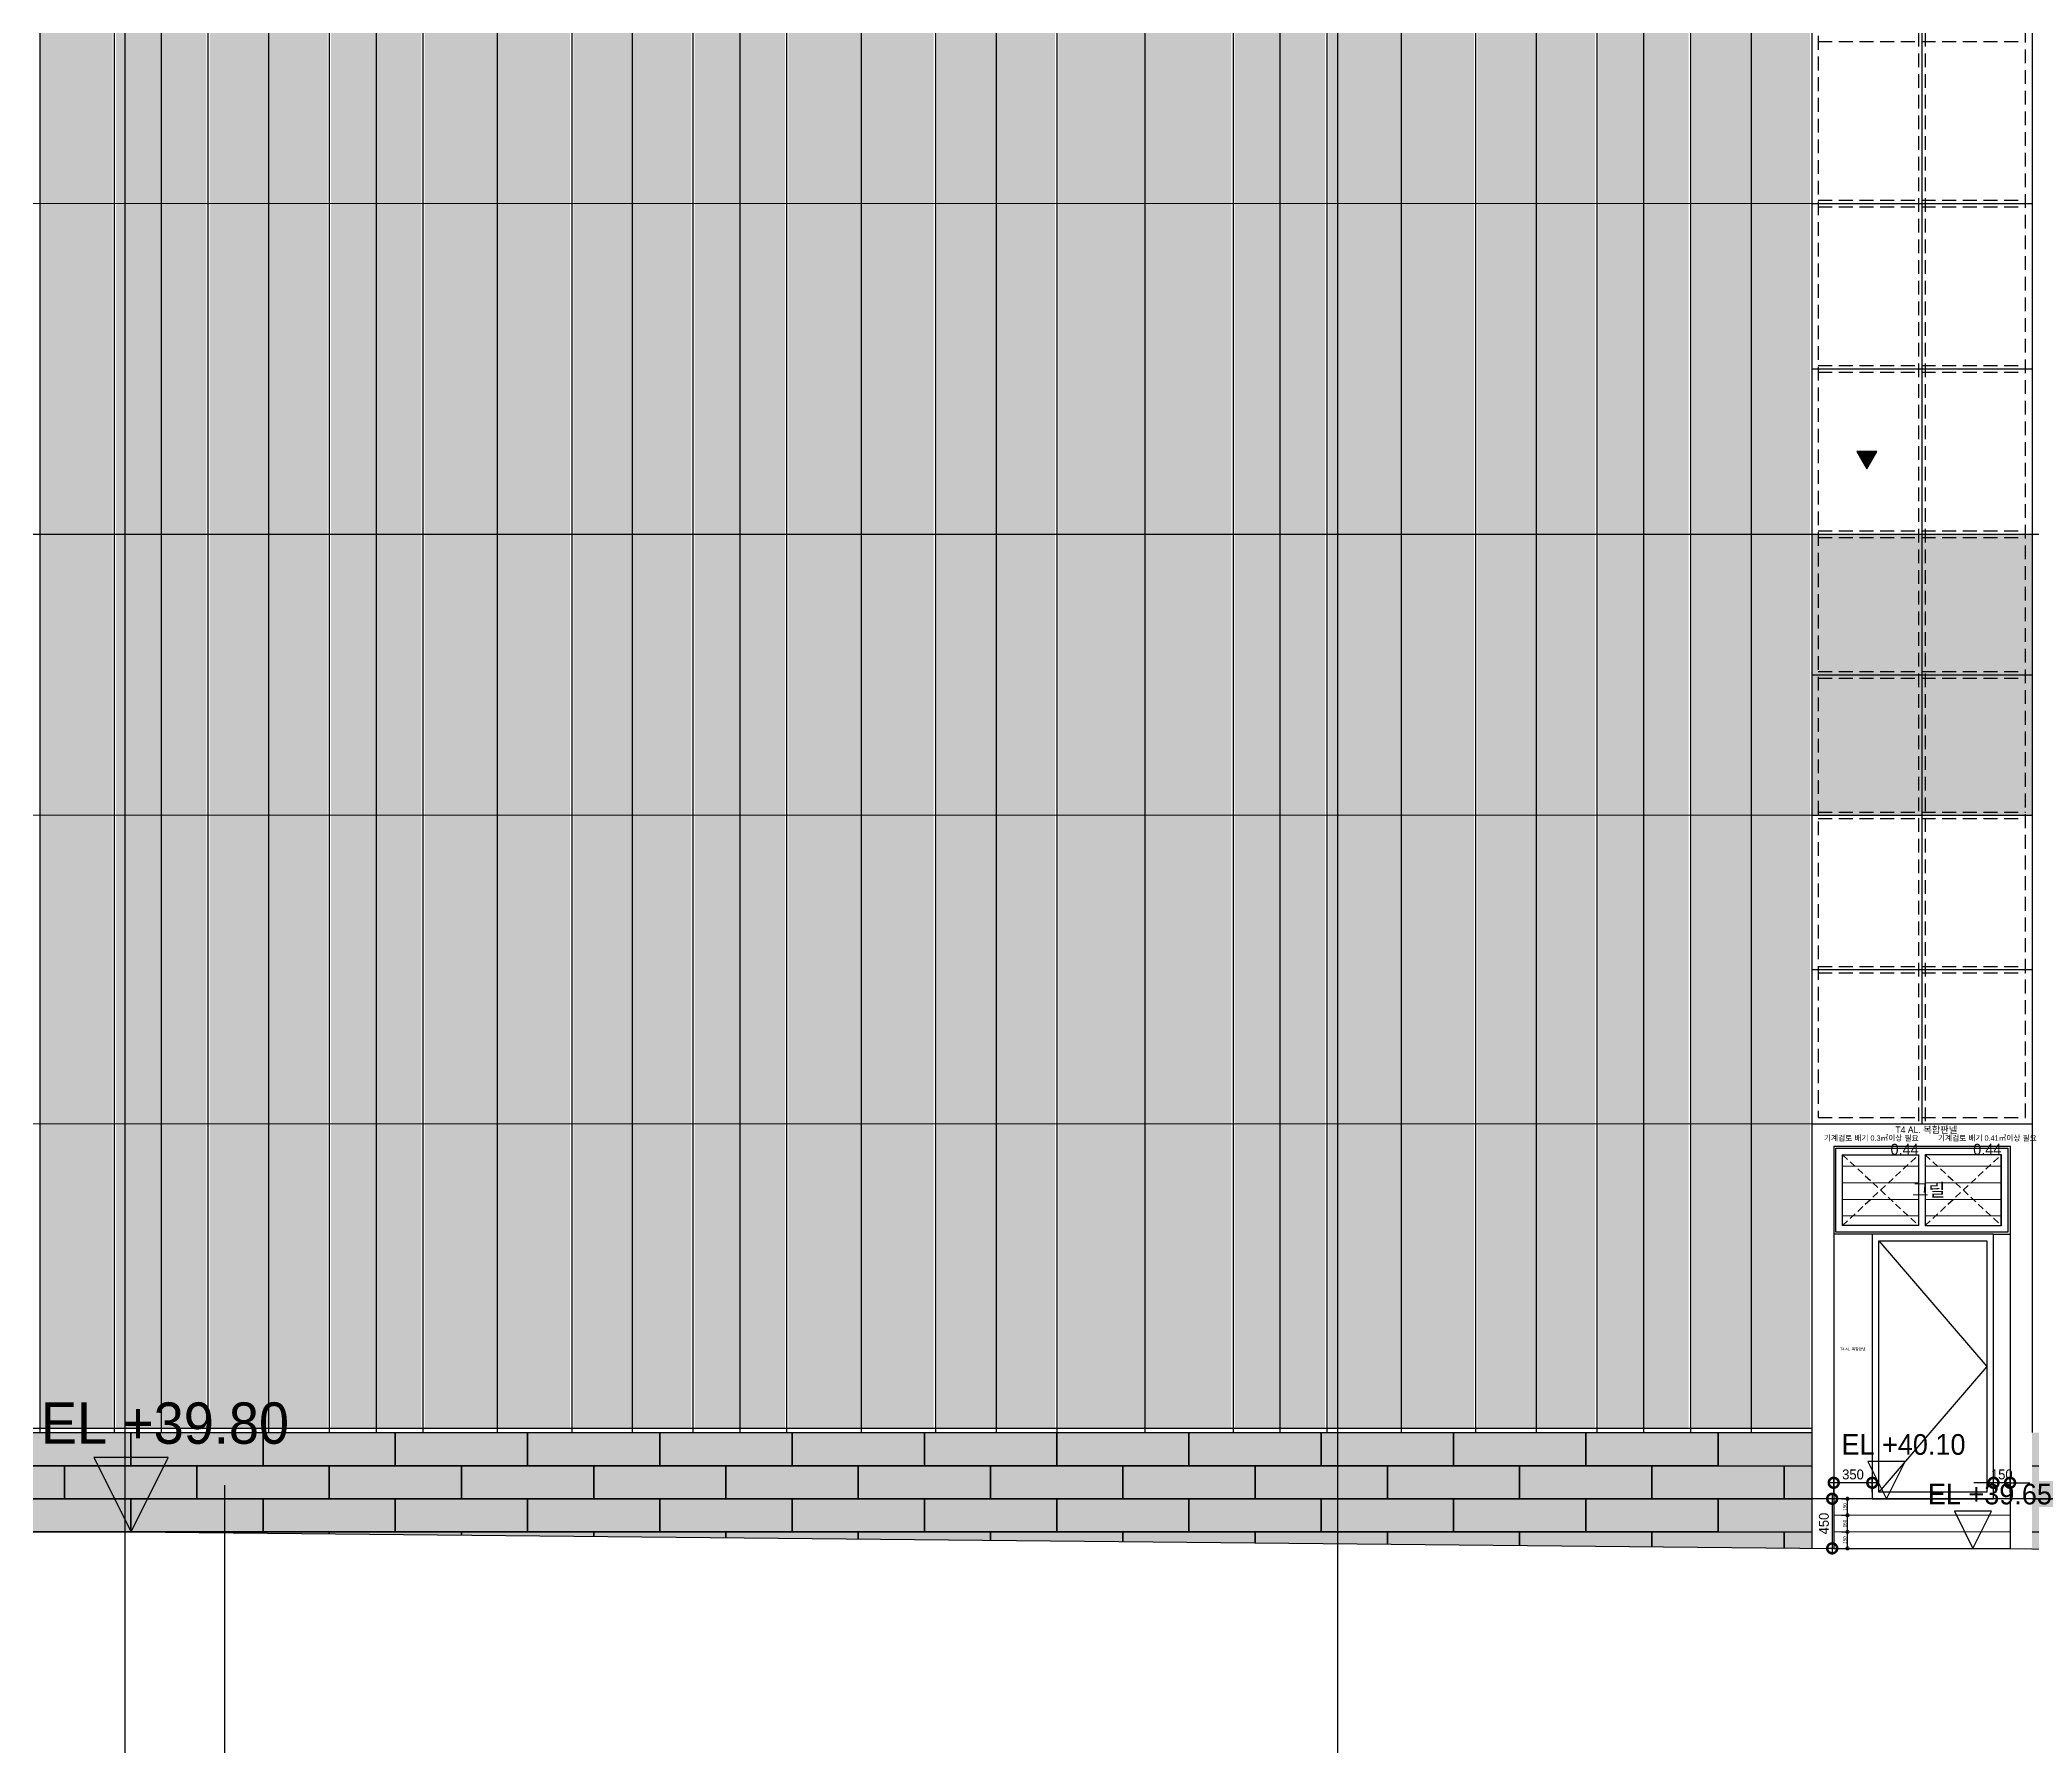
# Model space of a CAD drawing. Extents: x -430745 to 210250, y 0 to 148500.
# Drawn here: x 52820 to 70895, y 35485 to 50964 of the extents above; entities that cross this region are included whole.
import ezdxf
from ezdxf.enums import TextEntityAlignment as Align
from ezdxf.xclip import XClip

# ---------------------------------------------------------------- set-up
doc = ezdxf.new("R2010")
doc.units = 0
doc.header["$LTSCALE"] = 250
doc.header["$MEASUREMENT"] = 0
doc.header["$XCLIPFRAME"] = 2
for name, pattern in [('ACAD_ISO05W100', [33, 24, -3, 0, -3, 0, -3]), ('DASHED', [0.75, 0.5, -0.25]), ('HIDDEN', [0.375, 0.25, -0.125])]:
    doc.linetypes.add(name, pattern=pattern)
doc.layers.get('0').update_dxf_attribs({"linetype": 'CONTINUOUS'})
doc.layers.get('Defpoints').update_dxf_attribs({"linetype": 'CONTINUOUS'})
for name, color, linetype in [('# 레벨 계획', 193, 'CONTINUOUS'), ('A-CEN', 1, 'CONTINUOUS'), ('A-DIM', 7, 'CONTINUOUS'), ('A-DOOR', 4, 'CONTINUOUS'), ('A-ELE-253', 253, 'CONTINUOUS'), ('A-ELE-254', 254, 'CONTINUOUS'), ('A-ELE-7', 7, 'CONTINUOUS'), ('A-ELE-8', 8, 'CONTINUOUS'), ('A-ELE-8 해치', 8, 'CONTINUOUS'), ('A-ELE-8 해치(세로)', 8, 'CONTINUOUS'), ('A-HAT', 8, 'CONTINUOUS'), ('A-SITE', 2, 'ACAD_ISO05W100'), ('A-WIN', 4, 'CONTINUOUS'), ('A-WIN-CEN', 1, 'CONTINUOUS'), ('A-WIN-HID', 9, 'DASHED'), ('소방관진입창', 1, 'CONTINUOUS')]:
    doc.layers.add(name, color=color, linetype=linetype)
for name, color, linetype, plot in [('# 장비검토', 3, 'CONTINUOUS', False), ('NOPLOT', 193, 'CONTINUOUS', False), ('NOPLOT-TEXT', 41, 'CONTINUOUS', False)]:
    doc.layers.add(name, color=color, linetype=linetype, plot=plot)
doc.layers.add('A-ELE-9', color=9, linetype='CONTINUOUS', lineweight=5)
doc.styles.add('Gdim', font='')
doc.styles.add('Gtx', font='')
doc.styles.get('Gdim').set_extended_font_data('Dotum')
doc.styles.get('Gtx').set_extended_font_data('Dotum')
doc.dimstyles.new('Gdim100', dxfattribs={"dimscale": 100, "dimtxt": 3, "dimasz": 6, "dimexe": 1.5, "dimexo": 2, "dimgap": 1, "dimtad": 1, "dimdec": 0, "dimzin": 0, "dimdsep": 46, "dimtxsty": 'Gdim', "dimblk": 'DOTSMALL', "dimcen": 1.5, "dimdle": 1.5, "dimclrd": 1, "dimclre": 1, "dimclrt": 256, "dimazin": 0, "dimtfac": 1, "dimtdec": 0, "dimtix": 1, "dimtmove": 2, "dimatfit": 3, "dimldrblk": 'DOTSMALL', "dimfxl": 1.5, "dimtolj": 1, "dimtzin": 0, "dimlwd": -1, "dimlwe": -1, "dimarcsym": 0})
doc.dimstyles.new('Gdim30', dxfattribs={"dimscale": 30, "dimtxt": 3, "dimasz": 6, "dimexe": 1.5, "dimexo": 2, "dimgap": 1, "dimtad": 1, "dimdec": 0, "dimzin": 0, "dimdsep": 46, "dimlunit": 6, "dimtxsty": 'Gdim', "dimblk": 'DOTSMALL', "dimcen": 1.5, "dimdle": 1.5, "dimclrd": 1, "dimclre": 1, "dimclrt": 256, "dimazin": 0, "dimtfac": 1, "dimtdec": 0, "dimtix": 1, "dimtmove": 2, "dimatfit": 3, "dimldrblk": 'DOTSMALL', "dimfxl": 1.5, "dimtolj": 1, "dimtzin": 0, "dimlwd": -1, "dimlwe": -1, "dimarcsym": 1})

# ---------------------------------------------------------------- blocks, each defined once
blk = doc.blocks.new('A-CEN-WEST2')
at = {"layer": 'A-CEN'}
for p, q in [((14269610.5, -438071.4), (14269610.5, -330738.1)), ((14280610.5, -438071.4), (14280610.5, -330738.1)), ((14240098.5, -412175.9, 0), (14302610.5, -412175.9, 0)), ((14386647.6, -420925.9, 0), (14240098.5, -420925.9, 0))]:
    blk.add_line(p, q, dxfattribs=at)
blk = doc.blocks.new('Fire Fighter')
h = blk.add_hatch(color=252)
h.dxf.hatch_style = 1
h.paths.add_polyline_path([(80665, 89153), (80485, 89153), (80575, 88997)])
at = {"color": 1}
blk.add_lwpolyline([(80485, 89153), (80575, 88997), (80665, 89153)], close=True, dxfattribs=at)
blk = doc.blocks.new('A$C85ff9225')
at = {"layer": '소방관진입창'}
blk.add_blockref('Fire Fighter', (-80575, -88997), dxfattribs=at)
blk = doc.blocks.new('A$C4f5f1e8d')
at = {"layer": '# 레벨 계획', "elevation": 0}
for points in [[(13406, 1000), (13744, 1675), (13069, 1675), (13406, 1000)], [(29332, 1300), (29501, 1638), (29163, 1638), (29332, 1300)], [(30117, 850), (30286, 1187), (29948, 1187), (30117, 850)]]:
    blk.add_lwpolyline(points, dxfattribs=at)
at = {"layer": '# 레벨 계획', "style": 'Gtx'}
for s, height, p in [('EL +39.80', 375, (12589, 1799)), ('EL +40.10', 187.5, (28924, 1699)), ('EL +39.65', 187.5, (29708, 1249))]:
    blk.add_text(s, height=height, rotation=360, dxfattribs=at).set_placement(p)
blk = doc.blocks.new('_DotSmall')
at = {"color": 0, "linetype": 'ByBlock', "const_width": 0.5}
blk.add_lwpolyline([(-0.0625, 0, 1), (0.0625, 0, 1)], format="xyb", close=True, dxfattribs=at)
blk = doc.blocks.new('*D39')
at = {"layer": 'Defpoints', "color": 0, "transparency": 16777216}
for p in [(69145, 37729), (69081, 37279), (69145, 37279)]:
    blk.add_point(p, dxfattribs=at)
at = {"layer": 'NOPLOT', "color": 1, "transparency": 16777216}
for p, q in [((69085, 37729), (69036, 37729)), ((69081, 37774), (69081, 37234)), ((69085, 37279), (69036, 37279))]:
    blk.add_line(p, q, dxfattribs=at)
at = {"layer": 'NOPLOT', "color": 1, "transparency": 16777216, "xscale": 180, "yscale": 180, "zscale": 180}
for p, rotation in [((69081, 37729), 90), ((69081, 37279), 270)]:
    blk.add_blockref('_DotSmall', p, dxfattribs=dict(at, rotation=rotation))
at = {"layer": 'NOPLOT', "transparency": 16777216, "insert": (69006, 37504), "char_height": 90, "attachment_point": 5, "rotation": 90, "style": 'Gdim'}
blk.add_mtext('\\A1;450', dxfattribs=at)
blk = doc.blocks.new('*D38')
at = {"layer": 'Defpoints', "color": 0, "transparency": 16777216}
for p in [(69145, 37729), (69220, 37729), (69145, 37579)]:
    blk.add_point(p, dxfattribs=at)
at = {"layer": 'NOPLOT', "color": 1, "transparency": 16777216}
for p, q in [((69165, 37729), (69235, 37729)), ((69220, 37564), (69220, 37744)), ((69165, 37579), (69235, 37579))]:
    blk.add_line(p, q, dxfattribs=at)
at = {"layer": 'NOPLOT', "color": 1, "transparency": 16777216, "xscale": 60, "yscale": 60, "zscale": 60}
for p, rotation in [((69220, 37729), 90), ((69220, 37579), 270)]:
    blk.add_blockref('_DotSmall', p, dxfattribs=dict(at, rotation=rotation))
at = {"layer": 'NOPLOT', "transparency": 16777216, "insert": (69195, 37654), "char_height": 30, "attachment_point": 5, "rotation": 90, "style": 'Gdim'}
blk.add_mtext('\\A1;150', dxfattribs=at)
blk = doc.blocks.new('*D40')
at = {"layer": 'Defpoints', "color": 0, "transparency": 16777216}
for p in [(69145, 37579), (69145, 37429), (69220, 37579)]:
    blk.add_point(p, dxfattribs=at)
at = {"layer": 'NOPLOT', "color": 1, "transparency": 16777216}
for p, q in [((69165, 37579), (69235, 37579)), ((69165, 37429), (69235, 37429)), ((69220, 37414), (69220, 37594))]:
    blk.add_line(p, q, dxfattribs=at)
at = {"layer": 'NOPLOT', "color": 1, "transparency": 16777216, "xscale": 60, "yscale": 60, "zscale": 60}
for p, rotation in [((69220, 37579), 90), ((69220, 37429), 270)]:
    blk.add_blockref('_DotSmall', p, dxfattribs=dict(at, rotation=rotation))
at = {"layer": 'NOPLOT', "transparency": 16777216, "insert": (69195, 37504), "char_height": 30, "attachment_point": 5, "rotation": 90, "style": 'Gdim'}
blk.add_mtext('\\A1;150', dxfattribs=at)
blk = doc.blocks.new('*D41')
at = {"layer": 'Defpoints', "color": 0, "transparency": 16777216}
for p in [(69145, 37429), (69220, 37429), (69145, 37279)]:
    blk.add_point(p, dxfattribs=at)
at = {"layer": 'NOPLOT', "color": 1, "transparency": 16777216}
for p, q in [((69165, 37429), (69235, 37429)), ((69220, 37264), (69220, 37444)), ((69165, 37279), (69235, 37279))]:
    blk.add_line(p, q, dxfattribs=at)
at = {"layer": 'NOPLOT', "color": 1, "transparency": 16777216, "xscale": 60, "yscale": 60, "zscale": 60}
for p, rotation in [((69220, 37429), 90), ((69220, 37279), 270)]:
    blk.add_blockref('_DotSmall', p, dxfattribs=dict(at, rotation=rotation))
at = {"layer": 'NOPLOT', "transparency": 16777216, "insert": (69195, 37354), "char_height": 30, "attachment_point": 5, "rotation": 90, "style": 'Gdim'}
blk.add_mtext('\\A1;150', dxfattribs=at)
blk = doc.blocks.new('*D44')
at = {"layer": 'Defpoints', "color": 0, "transparency": 16777216}
for p in [(69095, 37874, 0), (69095, 37729, 0), (69445, 37729)]:
    blk.add_point(p, dxfattribs=at)
at = {"layer": 'NOPLOT', "color": 1, "transparency": 16777216}
for p, q in [((69490, 37874, 0), (69050, 37874, 0)), ((69095, 37789, 0), (69095, 37919, 0)), ((69445, 37789, 0), (69445, 37919, 0))]:
    blk.add_line(p, q, dxfattribs=at)
at = {"layer": 'NOPLOT', "color": 1, "transparency": 16777216, "xscale": 180, "yscale": 180, "zscale": 180, "rotation": 180}
blk.add_blockref('_DotSmall', (69095, 37874, 0), dxfattribs=at)
at = {"layer": 'NOPLOT', "color": 1, "transparency": 16777216, "xscale": 180, "yscale": 180, "zscale": 180}
blk.add_blockref('_DotSmall', (69445, 37874, 0), dxfattribs=at)
at = {"layer": 'NOPLOT', "transparency": 16777216, "insert": (69270, 37949, 0), "char_height": 90, "attachment_point": 5, "style": 'Gdim'}
blk.add_mtext('\\A1;350', dxfattribs=at)
blk = doc.blocks.new('*D43')
at = {"layer": 'Defpoints', "color": 0, "transparency": 16777216}
for p in [(70545, 37874, 0), (70545, 37729), (70695, 37729)]:
    blk.add_point(p, dxfattribs=at)
at = {"layer": 'NOPLOT', "color": 1, "transparency": 16777216}
for p, q in [((70545, 37874, 0), (70365, 37874, 0)), ((70545, 37789, 0), (70545, 37919, 0)), ((70695, 37874, 0), (70545, 37874, 0)), ((70695, 37789, 0), (70695, 37919, 0)), ((70695, 37874, 0), (70875, 37874, 0))]:
    blk.add_line(p, q, dxfattribs=at)
at = {"layer": 'NOPLOT', "color": 1, "transparency": 16777216, "xscale": 180, "yscale": 180, "zscale": 180}
blk.add_blockref('_DotSmall', (70545, 37874, 0), dxfattribs=at)
at = {"layer": 'NOPLOT', "color": 1, "transparency": 16777216, "xscale": 180, "yscale": 180, "zscale": 180, "rotation": 180}
blk.add_blockref('_DotSmall', (70695, 37874, 0), dxfattribs=at)
at = {"layer": 'NOPLOT', "transparency": 16777216, "insert": (70620, 37949, 0), "char_height": 90, "attachment_point": 5, "style": 'Gdim'}
blk.add_mtext('\\A1;150', dxfattribs=at)
blk = doc.blocks.new('A$C19a08a30')
at = {"layer": 'A-HAT'}
h = blk.add_hatch(color=256, dxfattribs=at)
h.dxf.hatch_style = 1
h.set_gradient(color1=(214, 214, 214), color2=(214, 214, 214), rotation=180, tint=1)
h.paths.add_polyline_path([(9575, 40), (10235, 40), (10235, 46450), (9575, 46450)])
h = blk.add_hatch(color=256, dxfattribs=at)
h.dxf.hatch_style = 1
h.set_gradient(color1=(173, 173, 173), color2=(173, 173, 173), tint=1)
h.paths.add_polyline_path([(10265, 40), (10675, 40), (10675, 46450), (10265, 46450)])
h = blk.add_hatch(color=256, dxfattribs=at)
h.dxf.hatch_style = 1
h.set_gradient(color1=(214, 214, 214), color2=(214, 214, 214), rotation=180, tint=1)
h.paths.add_polyline_path([(10675, 40), (11085, 40), (11085, 46450), (10675, 46450)])
h = blk.add_hatch(color=256, dxfattribs=at)
h.dxf.hatch_style = 1
h.set_gradient(color1=(173, 173, 173), color2=(173, 173, 173), tint=1)
h.paths.add_polyline_path([(11115, 40), (11650, 40), (11650, 46450), (11115, 46450)])
h = blk.add_hatch(color=256, dxfattribs=at)
h.dxf.hatch_style = 1
h.set_gradient(color1=(214, 214, 214), color2=(214, 214, 214), rotation=180, tint=1)
h.paths.add_polyline_path([(11650, 40), (12185, 40), (12185, 46450), (11650, 46450)])
h = blk.add_hatch(color=256, dxfattribs=at)
h.dxf.hatch_style = 1
h.set_gradient(color1=(173, 173, 173), color2=(173, 173, 173), tint=1)
h.paths.add_polyline_path([(12215, 40), (12625, 40), (12625, 46450), (12215, 46450)])
h = blk.add_hatch(color=256, dxfattribs=at)
h.dxf.hatch_style = 1
h.set_gradient(color1=(214, 214, 214), color2=(214, 214, 214), rotation=180, tint=1)
h.paths.add_polyline_path([(12625, 40), (13035, 40), (13035, 46450), (12625, 46450)])
h = blk.add_hatch(color=256, dxfattribs=at)
h.dxf.hatch_style = 1
h.set_gradient(color1=(173, 173, 173), color2=(173, 173, 173), tint=1)
h.paths.add_polyline_path([(13065, 40), (13725, 40), (13725, 46450), (13065, 46450)])
h = blk.add_hatch(color=256, dxfattribs=at)
h.dxf.hatch_style = 1
h.set_gradient(color1=(214, 214, 214), color2=(214, 214, 214), rotation=180, tint=1)
h.paths.add_polyline_path([(13725, 40), (14385, 40), (14385, 46450), (13725, 46450)])
h = blk.add_hatch(color=256, dxfattribs=at)
h.dxf.hatch_style = 1
h.set_gradient(color1=(173, 173, 173), color2=(173, 173, 173), tint=1)
h.paths.add_polyline_path([(14415, 40), (14950, 40), (14950, 46450), (14415, 46450)])
h = blk.add_hatch(color=256, dxfattribs=at)
h.dxf.hatch_style = 1
h.set_gradient(color1=(214, 214, 214), color2=(214, 214, 214), rotation=180, tint=1)
h.paths.add_polyline_path([(14950, 40), (15485, 40), (15485, 46450), (14950, 46450)])
h = blk.add_hatch(color=256, dxfattribs=at)
h.dxf.hatch_style = 1
h.set_gradient(color1=(173, 173, 173), color2=(173, 173, 173), tint=1)
h.paths.add_polyline_path([(15515, 40), (15925, 40), (15925, 46450), (15515, 46450)])
h = blk.add_hatch(color=256, dxfattribs=at)
h.dxf.hatch_style = 1
h.set_gradient(color1=(214, 214, 214), color2=(214, 214, 214), rotation=180, tint=1)
h.paths.add_polyline_path([(15925, 40), (16335, 40), (16335, 46450), (15925, 46450)])
h = blk.add_hatch(color=256, dxfattribs=at)
h.dxf.hatch_style = 1
h.set_gradient(color1=(173, 173, 173), color2=(173, 173, 173), tint=1)
h.paths.add_polyline_path([(16365, 40), (17025, 40), (17025, 46450), (16365, 46450)])
h = blk.add_hatch(color=256, dxfattribs=at)
h.dxf.hatch_style = 1
h.set_gradient(color1=(214, 214, 214), color2=(214, 214, 214), rotation=180, tint=1)
h.paths.add_polyline_path([(17025, 40), (17685, 40), (17685, 46450), (17025, 46450)])
h = blk.add_hatch(color=256, dxfattribs=at)
h.dxf.hatch_style = 1
h.set_gradient(color1=(173, 173, 173), color2=(173, 173, 173), tint=1)
h.paths.add_polyline_path([(17715, 40), (18250, 40), (18250, 46450), (17715, 46450)])
h = blk.add_hatch(color=256, dxfattribs=at)
h.dxf.hatch_style = 1
h.set_gradient(color1=(214, 214, 214), color2=(214, 214, 214), rotation=180, tint=1)
h.paths.add_polyline_path([(18250, 40), (18785, 40), (18785, 46450), (18250, 46450)])
h = blk.add_hatch(color=256, dxfattribs=at)
h.dxf.hatch_style = 1
h.set_gradient(color1=(173, 173, 173), color2=(173, 173, 173), tint=1)
h.paths.add_polyline_path([(18815, 40), (19600, 40), (19600, 46450), (18815, 46450)])
h = blk.add_hatch(color=256, dxfattribs=at)
h.dxf.hatch_style = 1
h.set_gradient(color1=(214, 214, 214), color2=(214, 214, 214), rotation=180, tint=1)
h.paths.add_polyline_path([(19600, 40), (20385, 40), (20385, 46450), (19600, 46450)])
h = blk.add_hatch(color=256, dxfattribs=at)
h.dxf.hatch_style = 1
h.set_gradient(color1=(173, 173, 173), color2=(173, 173, 173), tint=1)
h.paths.add_polyline_path([(20415, 40), (20825, 40), (20825, 46450), (20415, 46450)])
h = blk.add_hatch(color=256, dxfattribs=at)
h.dxf.hatch_style = 1
h.set_gradient(color1=(214, 214, 214), color2=(214, 214, 214), rotation=180, tint=1)
h.paths.add_polyline_path([(20825, 40), (21235, 40), (21235, 46450), (20825, 46450)])
h = blk.add_hatch(color=256, dxfattribs=at)
h.dxf.hatch_style = 1
h.set_gradient(color1=(173, 173, 173), color2=(173, 173, 173), tint=1)
h.paths.add_polyline_path([(21265, 40), (21925, 40), (21925, 46450), (21265, 46450)])
h = blk.add_hatch(color=256, dxfattribs=at)
h.dxf.hatch_style = 1
h.set_gradient(color1=(214, 214, 214), color2=(214, 214, 214), rotation=180, tint=1)
h.paths.add_polyline_path([(21925, 40), (22585, 40), (22585, 46450), (21925, 46450)])
h = blk.add_hatch(color=256, dxfattribs=at)
h.dxf.hatch_style = 1
h.set_gradient(color1=(173, 173, 173), color2=(173, 173, 173), tint=1)
h.paths.add_polyline_path([(22615, 40), (23150, 40), (23150, 46450), (22615, 46450)])
h = blk.add_hatch(color=256, dxfattribs=at)
h.dxf.hatch_style = 1
h.set_gradient(color1=(214, 214, 214), color2=(214, 214, 214), rotation=180, tint=1)
h.paths.add_polyline_path([(23150, 40), (23685, 40), (23685, 46450), (23150, 46450)])
h = blk.add_hatch(color=256, dxfattribs=at)
h.dxf.hatch_style = 1
h.set_gradient(color1=(173, 173, 173), color2=(173, 173, 173), tint=1)
h.paths.add_polyline_path([(23715, 40), (24125, 40), (24125, 46450), (23715, 46450)])
h = blk.add_hatch(color=256, dxfattribs=at)
h.dxf.hatch_style = 1
h.set_gradient(color1=(214, 214, 214), color2=(214, 214, 214), rotation=180, tint=1)
h.paths.add_polyline_path([(24125, 40), (24535, 40), (24535, 46450), (24125, 46450)])
h = blk.add_hatch(color=256, dxfattribs=at)
h.dxf.hatch_style = 1
h.set_gradient(color1=(173, 173, 173), color2=(173, 173, 173), tint=1)
h.paths.add_polyline_path([(24565, 40), (25100, 40), (25100, 46450), (24565, 46450)])
h = blk.add_hatch(color=256, dxfattribs=at)
h.dxf.hatch_style = 1
h.set_gradient(color1=(214, 214, 214), color2=(214, 214, 214), rotation=180, tint=1)
h.paths.add_polyline_path([(25100, 40), (25635, 40), (25635, 46450), (25100, 46450)])
at = {"layer": 'A-ELE-7'}
for p, q in [((9575, 46550), (9575, 0)), ((10675, 46550), (10675, 0)), ((11650, 46550), (11650, 0)), ((12625, 46550), (12625, 0)), ((13725, 46550), (13725, 0)), ((14950, 46550), (14950, 0)), ((15925, 46550), (15925, 0)), ((17025, 46550), (17025, 0)), ((18250, 46550), (18250, 0)), ((19600, 46550), (19600, 0)), ((20825, 46550), (20825, 0)), ((21925, 46550), (21925, 0)), ((23150, 46550), (23150, 0)), ((24125, 46550), (24125, 0)), ((25100, 46550), (25100, 0))]:
    blk.add_line(p, q, dxfattribs=at)
at = {"layer": 'A-ELE-8'}
for p, q in [((10250, 46550), (10250, 0)), ((11100, 46550), (11100, 0)), ((12200, 46550), (12200, 0)), ((13050, 46550), (13050, 0)), ((14400, 46550), (14400, 0)), ((15500, 46550), (15500, 0)), ((16350, 46550), (16350, 0)), ((17700, 46550), (17700, 0)), ((18800, 46550), (18800, 0)), ((20400, 46550), (20400, 0)), ((21250, 46550), (21250, 0)), ((22600, 46550), (22600, 0)), ((23700, 46550), (23700, 0)), ((24550, 46550), (24550, 0)), ((25650, 46550), (25650, 0)), ((27650, 46550), (27650, 0))]:
    blk.add_line(p, q, dxfattribs=at)
blk = doc.blocks.new('*D202')
at = {"layer": 'Defpoints', "color": 0, "transparency": 16777216}
for p in [(0, 300), (93, 300), (0, 0)]:
    blk.add_point(p, dxfattribs=at)
at = {"layer": 'NOPLOT', "color": 1, "transparency": 16777216}
for p, q in [((20, 300), (108, 300)), ((93, -15), (93, 315)), ((20, 0), (108, 0))]:
    blk.add_line(p, q, dxfattribs=at)
at = {"layer": 'NOPLOT', "color": 1, "transparency": 16777216, "xscale": 60, "yscale": 60, "zscale": 60}
for p, rotation in [((93, 300), 90), ((93, 0), 270)]:
    blk.add_blockref('_DotSmall', p, dxfattribs=dict(at, rotation=rotation))
at = {"layer": 'NOPLOT', "transparency": 16777216, "insert": (68, 150), "char_height": 30, "attachment_point": 5, "rotation": 90, "style": 'Gdim'}
blk.add_mtext('\\A1;300', dxfattribs=at)
blk = doc.blocks.new('*D204')
at = {"layer": 'Defpoints', "color": 0, "transparency": 16777216}
for p in [(0, 300), (93, 300), (0, 0)]:
    blk.add_point(p, dxfattribs=at)
at = {"layer": 'NOPLOT', "color": 1, "transparency": 16777216}
for p, q in [((20, 300), (108, 300)), ((93, -15), (93, 315)), ((20, 0), (108, 0))]:
    blk.add_line(p, q, dxfattribs=at)
at = {"layer": 'NOPLOT', "color": 1, "transparency": 16777216, "xscale": 60, "yscale": 60, "zscale": 60}
for p, rotation in [((93, 300), 90), ((93, 0), 270)]:
    blk.add_blockref('_DotSmall', p, dxfattribs=dict(at, rotation=rotation))
at = {"layer": 'NOPLOT', "transparency": 16777216, "insert": (68, 150), "char_height": 30, "attachment_point": 5, "rotation": 90, "style": 'Gdim'}
blk.add_mtext('\\A1;300', dxfattribs=at)
blk = doc.blocks.new('*D206')
at = {"layer": 'Defpoints', "color": 0, "transparency": 16777216}
for p in [(0, 300), (93, 300), (0, 0)]:
    blk.add_point(p, dxfattribs=at)
at = {"layer": 'NOPLOT', "color": 1, "transparency": 16777216}
for p, q in [((20, 300), (108, 300)), ((93, -15), (93, 315)), ((20, 0), (108, 0))]:
    blk.add_line(p, q, dxfattribs=at)
at = {"layer": 'NOPLOT', "color": 1, "transparency": 16777216, "xscale": 60, "yscale": 60, "zscale": 60}
for p, rotation in [((93, 300), 90), ((93, 0), 270)]:
    blk.add_blockref('_DotSmall', p, dxfattribs=dict(at, rotation=rotation))
at = {"layer": 'NOPLOT', "transparency": 16777216, "insert": (68, 150), "char_height": 30, "attachment_point": 5, "rotation": 90, "style": 'Gdim'}
blk.add_mtext('\\A1;300', dxfattribs=at)
blk = doc.blocks.new('*U201')
for p, q in [((0, 0), (0, 300)), ((1200, 0), (1200, 300)), ((2400, 0), (2400, 300)), ((3600, 0), (3600, 300)), ((4800, 0), (4800, 300)), ((6000, 0), (6000, 300)), ((7200, 0), (7200, 300)), ((8400, 0), (8400, 300)), ((9600, 0), (9600, 300)), ((10800, 0), (10800, 300)), ((12000, 0), (12000, 300)), ((13200, 0), (13200, 300)), ((14400, 0), (14400, 300)), ((15600, 0), (15600, 300)), ((16800, 0), (16800, 300)), ((18000, 0), (18000, 300)), ((19200, 0), (19200, 300)), ((20400, 0), (20400, 300)), ((21600, 0), (21600, 300)), ((22800, 0), (22800, 300)), ((24000, 0), (24000, 300))]:
    blk.add_line(p, q)
at = {"layer": 'NOPLOT'}
for points in [[(0, 300), (1200, 300), (1200, 0), (0, 0)], [(1200, 300), (2400, 300), (2400, 0), (1200, 0)], [(2400, 300), (3600, 300), (3600, 0), (2400, 0)], [(3600, 300), (4800, 300), (4800, 0), (3600, 0)], [(4800, 300), (6000, 300), (6000, 0), (4800, 0)], [(6000, 300), (7200, 300), (7200, 0), (6000, 0)], [(7200, 300), (8400, 300), (8400, 0), (7200, 0)], [(8400, 300), (9600, 300), (9600, 0), (8400, 0)], [(9600, 300), (10800, 300), (10800, 0), (9600, 0)], [(10800, 300), (12000, 300), (12000, 0), (10800, 0)], [(12000, 300), (13200, 300), (13200, 0), (12000, 0)], [(13200, 300), (14400, 300), (14400, 0), (13200, 0)], [(14400, 300), (15600, 300), (15600, 0), (14400, 0)], [(15600, 300), (16800, 300), (16800, 0), (15600, 0)], [(16800, 300), (18000, 300), (18000, 0), (16800, 0)], [(18000, 300), (19200, 300), (19200, 0), (18000, 0)], [(19200, 300), (20400, 300), (20400, 0), (19200, 0)], [(20400, 300), (21600, 300), (21600, 0), (20400, 0)], [(21600, 300), (22800, 300), (22800, 0), (21600, 0)], [(22800, 300), (24000, 300), (24000, 0), (22800, 0)]]:
    blk.add_lwpolyline(points, close=True, dxfattribs=at)
dim = blk.add_linear_dim(base=(93.4, 300), p1=(0, 0), p2=(0, 300), angle=90, dimstyle='Gdim100', override={"dimscale": 10, "dimarcsym": 1}, dxfattribs=at)
dim.commit()
dim.dimension.update_dxf_attribs({"geometry": '*D202', "text_midpoint": (68.4, 150)})
blk = doc.blocks.new('*U203')
for p, q in [((0, 0), (0, 300)), ((1200, 0), (1200, 300)), ((2400, 0), (2400, 300)), ((3600, 0), (3600, 300)), ((4800, 0), (4800, 300)), ((6000, 0), (6000, 300)), ((7200, 0), (7200, 300)), ((8400, 0), (8400, 300)), ((9600, 0), (9600, 300)), ((10800, 0), (10800, 300)), ((12000, 0), (12000, 300)), ((13200, 0), (13200, 300)), ((14400, 0), (14400, 300)), ((15600, 0), (15600, 300)), ((16800, 0), (16800, 300)), ((18000, 0), (18000, 300)), ((19200, 0), (19200, 300)), ((20400, 0), (20400, 300)), ((21600, 0), (21600, 300)), ((22800, 0), (22800, 300)), ((24000, 0), (24000, 300)), ((25200, 0), (25200, 300))]:
    blk.add_line(p, q)
at = {"layer": 'NOPLOT'}
for points in [[(0, 300), (1200, 300), (1200, 0), (0, 0)], [(1200, 300), (2400, 300), (2400, 0), (1200, 0)], [(2400, 300), (3600, 300), (3600, 0), (2400, 0)], [(3600, 300), (4800, 300), (4800, 0), (3600, 0)], [(4800, 300), (6000, 300), (6000, 0), (4800, 0)], [(6000, 300), (7200, 300), (7200, 0), (6000, 0)], [(7200, 300), (8400, 300), (8400, 0), (7200, 0)], [(8400, 300), (9600, 300), (9600, 0), (8400, 0)], [(9600, 300), (10800, 300), (10800, 0), (9600, 0)], [(10800, 300), (12000, 300), (12000, 0), (10800, 0)], [(12000, 300), (13200, 300), (13200, 0), (12000, 0)], [(13200, 300), (14400, 300), (14400, 0), (13200, 0)], [(14400, 300), (15600, 300), (15600, 0), (14400, 0)], [(15600, 300), (16800, 300), (16800, 0), (15600, 0)], [(16800, 300), (18000, 300), (18000, 0), (16800, 0)], [(18000, 300), (19200, 300), (19200, 0), (18000, 0)], [(19200, 300), (20400, 300), (20400, 0), (19200, 0)], [(20400, 300), (21600, 300), (21600, 0), (20400, 0)], [(21600, 300), (22800, 300), (22800, 0), (21600, 0)], [(22800, 300), (24000, 300), (24000, 0), (22800, 0)], [(24000, 300), (25200, 300), (25200, 0), (24000, 0)]]:
    blk.add_lwpolyline(points, close=True, dxfattribs=at)
dim = blk.add_linear_dim(base=(93.4, 300), p1=(0, 0), p2=(0, 300), angle=90, dimstyle='Gdim100', override={"dimscale": 10, "dimarcsym": 1}, dxfattribs=at)
dim.commit()
dim.dimension.update_dxf_attribs({"geometry": '*D204', "text_midpoint": (68.4, 150)})
blk = doc.blocks.new('*U205')
for p, q in [((0, 0), (0, 300)), ((10800, 0), (10800, 300)), ((12000, 0), (12000, 300)), ((13200, 0), (13200, 300)), ((14400, 0), (14400, 300)), ((15600, 0), (15600, 300)), ((16800, 0), (16800, 300)), ((18000, 0), (18000, 300)), ((19200, 0), (19200, 300)), ((20400, 0), (20400, 300)), ((21600, 0), (21600, 300)), ((22800, 0), (22800, 300)), ((24000, 0), (24000, 300)), ((25200, 0), (25200, 300))]:
    blk.add_line(p, q)
at = {"layer": 'NOPLOT'}
for points in [[(9600, 300), (10800, 300), (10800, 0), (9600, 0)], [(10800, 300), (12000, 300), (12000, 0), (10800, 0)], [(12000, 300), (13200, 300), (13200, 0), (12000, 0)], [(13200, 300), (14400, 300), (14400, 0), (13200, 0)], [(14400, 300), (15600, 300), (15600, 0), (14400, 0)], [(15600, 300), (16800, 300), (16800, 0), (15600, 0)], [(16800, 300), (18000, 300), (18000, 0), (16800, 0)], [(18000, 300), (19200, 300), (19200, 0), (18000, 0)], [(19200, 300), (20400, 300), (20400, 0), (19200, 0)], [(20400, 300), (21600, 300), (21600, 0), (20400, 0)], [(21600, 300), (22800, 300), (22800, 0), (21600, 0)], [(22800, 300), (24000, 300), (24000, 0), (22800, 0)], [(24000, 300), (25200, 300), (25200, 0), (24000, 0)]]:
    blk.add_lwpolyline(points, close=True, dxfattribs=at)
dim = blk.add_linear_dim(base=(93.4, 300), p1=(0, 0), p2=(0, 300), angle=90, dimstyle='Gdim100', override={"dimscale": 10, "dimarcsym": 1}, dxfattribs=at)
dim.commit()
dim.dimension.update_dxf_attribs({"geometry": '*D206', "text_midpoint": (68.4, 150)})

msp = doc.modelspace()

# ---------------------------------------------------------------- hatches: boundary and pattern name
at = {"layer": 'A-ELE-253'}
h = msp.add_hatch(dxfattribs=at)
h.set_pattern_fill('AR-CONC', color=256, scale=3)
h.set_pattern_definition([(50, (0, 0), (546.554, -47.8173), [57.15, -628.65]), (355, (0, 0), (-105.7285, 573.17), [45.72, -502.92]), (100.451, (45.55, -4), (440.8275, 525.35), [48.57, -534.27]), (46.1842, (0, 152.4), (813.237, -126.127), [85.725, -942.975]), (96.6356, (67.8, 141.9), (712.213, 742.277), [72.855, -801.405]), (351.184, (0, 152.4), (712.214, 742.275), [68.58, -754.38]), (21, (76.2, 114.3), (454.8446, -306.7966), [57.15, -628.65]), (326, (76.2, 114.3), (185.406, 552.564), [45.72, -502.92]), (71.4514, (114.1, 88.73), (640.2495, 245.7686), [48.57, -534.27]), (37.5, (0, 0), (9.2658, 253.6651), [0, -496.824, 0, -510.54, 0, -504.825]), (7.5, (0, 0), (200.459, 300.5417), [0, -291.084, 0, -485.394, 0, -192.405]), (327.5, (-169.93, 0), (406.7718, -17.18623), [0, -190.5, 0, -594.36, 0, -788.67]), (317.5, (-246.13, 0), (444.3875, 76.2795), [0, -247.65, 0, -394.716, 0, -560.07])])
h.paths.add_polyline_path([(70895.3, 37275.5), (85295.2, 37028.9), (85795.3, 37028.9), (85795.3, 38328.9), (70895.3, 38328.9)])
h.paths.add_polyline_path([(53648, 37428.9), (68895.3, 37280.9), (68895.3, 38328.9), (43445.3, 38328.9), (43445.3, 37428.9)])
at = {"layer": 'A-ELE-254'}
h = msp.add_hatch(color=256, dxfattribs=at)
h.paths.add_polyline_path([(69895.3, 69978.9), (68895.3, 69978.9), (68895.3, 68228.9), (69895.3, 68228.9)])
h.paths.add_polyline_path([(70895.3, 69978.9), (69895.3, 69978.9), (69895.3, 68228.9), (70895.3, 68228.9)])
h.paths.add_polyline_path([(70895.3, 62978.9), (69895.3, 62978.9), (69895.3, 61103.9), (70895.3, 61103.9)])
h.paths.add_polyline_path([(69895.3, 62978.9), (68895.3, 62978.9), (68895.3, 61103.9), (69895.3, 61103.9)])
h.paths.add_polyline_path([(70895.3, 55478.9), (69895.3, 55478.9), (69895.3, 53978.9), (70895.3, 53978.9)])
h.paths.add_polyline_path([(69895.3, 55478.9), (68895.3, 55478.9), (68895.3, 53978.9), (69895.3, 53978.9)])
h.paths.add_polyline_path([(70895.3, 46478.9), (69895.3, 46478.9), (69895.3, 43928.9), (70895.3, 43928.9)])
h.paths.add_polyline_path([(69895.3, 46478.9), (68895.3, 46478.9), (68895.3, 43928.9), (69895.3, 43928.9)])
h.paths.add_polyline_path([(68895.3, 75978.9), (69895.3, 75978.9), (69895.3, 77978.9), (68895.3, 77978.9)])
h.paths.add_polyline_path([(69895.3, 75978.9), (70895.3, 75978.9), (70895.3, 77978.9), (69895.3, 77978.9)])
h.paths.add_polyline_path([(69895.3, 83153.9), (68895.3, 83153.9), (68895.3, 81428.9), (69895.3, 81428.9)])
h.paths.add_polyline_path([(70895.3, 83153.9), (69895.3, 83153.9), (69895.3, 81428.9), (70895.3, 81428.9)])
h.paths.add_polyline_path([(70895.3, 84778.9), (69895.3, 84778.9), (69895.3, 83153.9), (70895.3, 83153.9)])
h.paths.add_polyline_path([(69895.3, 84778.9), (68895.3, 84778.9), (68895.3, 83153.9), (69895.3, 83153.9)])
at = {"layer": 'A-ELE-8 해치'}
h = msp.add_hatch(dxfattribs=at)
h.set_pattern_fill('_USER', color=256, scale=300, pattern_type=0)
h.set_pattern_definition([(0, (70895.25, 38328.93), (0, 300), [])])
h.paths.add_polyline_path([(68895.3, 38328.9), (43445.3, 38328.9), (43445.3, 37428.9), (53648, 37428.9), (68895.3, 37280.9)])
h.paths.add_polyline_path([(85795.3, 38328.9), (70895.3, 38328.9), (70895.3, 37275.5), (85295.2, 37028.9), (85795.3, 37028.9)])
at = {"layer": 'A-ELE-9'}
h = msp.add_hatch(dxfattribs=at)
h.set_pattern_fill('_USER', color=256, scale=150, pattern_type=0)
h.set_pattern_definition([(0, (69456.45, 40745.19), (0, 150), [])])
h.paths.add_polyline_path([(69865.3, 40848.9), (69175.3, 40848.9), (69175.3, 40208.9), (69865.3, 40208.9)])
h.paths.add_polyline_path([(70615.3, 40848.9), (69925.3, 40848.9), (69925.3, 40208.9), (70615.3, 40208.9)])

# ---------------------------------------------------------------- linework, layer by layer
at = {"layer": '# 장비검토', "linetype": 'HIDDEN'}
for p, q in [((69175.3, 40208.9), (69865.3, 40848.9)), ((69175.3, 40848.9), (69865.3, 40208.9)), ((69925.3, 40208.9), (70615.3, 40848.9)), ((69925.3, 40848.9), (70615.3, 40208.9))]:
    msp.add_line(p, q, dxfattribs=at)
at = {"layer": '# 장비검토', "linetype": 'HIDDEN', "const_width": 10, "elevation": 0}
for points in [[(69175.3, 40848.9), (69865.3, 40848.9), (69865.3, 40208.9), (69175.3, 40208.9)], [(69925.3, 40208.9), (70615.3, 40208.9), (70615.3, 40848.9), (69925.3, 40848.9)]]:
    msp.add_lwpolyline(points, close=True, dxfattribs=at)
at = {"layer": 'A-DOOR'}
for points in [[(69445.3, 40128.9), (69445.3, 37728.9), (70545.3, 37728.9), (70545.3, 40128.9)], [(70485.3, 37788.9), (69505.3, 37788.9), (69505.3, 40068.9), (70485.3, 40068.9)]]:
    msp.add_lwpolyline(points, close=True, dxfattribs=at)
at = {"layer": 'A-ELE-7'}
for p, q in [((68895.3, 41128.9), (68895.3, 37280.9)), ((68895.3, 41128.9), (70895.3, 41128.9)), ((69095.3, 40928.9), (69095.3, 37278.9)), ((69095.3, 40928.9), (70695.3, 40928.9)), ((70695.3, 40928.9), (70695.3, 37278.9)), ((43245.3, 38368.9), (68895.3, 38368.9)), ((43445.3, 38328.9), (68895.3, 38328.9))]:
    msp.add_line(p, q, dxfattribs=at)
at = {"layer": 'A-ELE-8'}
for p, q in [((69445.3, 40128.9), (69095.3, 40128.9)), ((70545.3, 40128.9), (70695.3, 40128.9))]:
    msp.add_line(p, q, dxfattribs=at)
at = {"layer": 'A-ELE-8', "elevation": 0}
for points in [[(69115.3, 40908.9), (70675.3, 40908.9), (70675.3, 40148.9), (69115.3, 40148.9)], [(69175.3, 40848.9), (69865.3, 40848.9), (69865.3, 40208.9), (69175.3, 40208.9)], [(69925.3, 40208.9), (70615.3, 40208.9), (70615.3, 40848.9), (69925.3, 40848.9)]]:
    msp.add_lwpolyline(points, close=True, dxfattribs=at)
at = {"layer": 'A-ELE-9'}
for p, q in [((43245.3, 49478.9), (68895.3, 49478.9)), ((43245.3, 46478.9), (68895.3, 46478.9)), ((43245.3, 43928.9), (68895.3, 43928.9)), ((43245.3, 41128.9), (68895.3, 41128.9)), ((69095.3, 37728.9), (70695.3, 37728.9)), ((69095.3, 37578.9), (70695.3, 37578.9)), ((69095.3, 37428.9), (70695.3, 37428.9))]:
    msp.add_line(p, q, dxfattribs=at)
at = {"layer": 'A-SITE', "linetype": 'Continuous', "elevation": 0}
msp.add_lwpolyline([(39095.3, 37428.9), (53648, 37428.9), (69095.2, 37278.9), (70695.2, 37278.9), (85295.2, 37028.9), (85295.2, 37028.9), (94785.3, 37028.9), (94785.3, 36928.9), (106705.3, 36928.9), (106705.3, 37028.9), (116195.3, 37028.9), (131795.2, 37028.9), (143795.3, 37028.9), (143795.3, 37128.9), (145795.3, 37128.9), (145795.3, 37028.9), (147845.3, 37028.9), (149645.3, 36928.9), (175087.2, 36928.9), (182750, 36503.2)], dxfattribs=at)
at = {"layer": 'A-WIN'}
for p, q in [((68895.3, 84878.9), (68895.3, 41128.9)), ((69895.3, 84878.9), (69895.3, 41128.9)), ((70895.3, 84878.9), (70895.3, 41128.9)), ((68895.3, 49478.9), (70895.3, 49478.9)), ((68895.3, 47978.9), (70895.3, 47978.9)), ((68895.3, 46478.9), (70895.3, 46478.9)), ((68895.3, 45203.9), (70895.3, 45203.9)), ((68895.3, 43928.9), (70895.3, 43928.9)), ((68895.3, 42528.9), (70895.3, 42528.9))]:
    msp.add_line(p, q, dxfattribs=at)
at = {"layer": 'A-WIN-CEN', "elevation": 0}
msp.add_lwpolyline([(69505.3, 40068.9), (70485.3, 38928.9), (69505.3, 37788.9)], dxfattribs=at)
at = {"layer": 'A-WIN-HID'}
for p, q in [((69865.3, 84778.9), (69865.3, 41128.9)), ((69925.3, 84778.9), (69925.3, 41128.9)), ((68955.3, 50948.9), (70835.3, 50948.9)), ((68955.2, 49508.9), (70835.2, 49508.9)), ((68955.2, 49448.9), (70835.2, 49448.9)), ((68955.2, 48008.9), (70835.2, 48008.9)), ((68955.2, 47948.9), (70835.2, 47948.9)), ((68955.3, 46508.9), (70835.3, 46508.9)), ((68955.3, 46448.9), (70835.3, 46448.9)), ((68955.3, 45233.9), (70835.3, 45233.9)), ((68955.3, 45173.9), (70835.3, 45173.9)), ((68955.3, 43958.9), (70835.3, 43958.9)), ((68955.3, 43898.9), (70835.3, 43898.9)), ((68955.3, 42558.9), (70835.3, 42558.9)), ((68955.3, 42498.9), (70835.3, 42498.9))]:
    msp.add_line(p, q, dxfattribs=at)
at = {"layer": 'A-WIN-HID', "elevation": 0}
msp.add_lwpolyline([(70835.3, 41188.9), (70835.3, 84748.9), (68955.3, 84748.9), (68955.3, 41188.9)], close=True, dxfattribs=at)
at = {"layer": 'NOPLOT-TEXT', "linetype": 'Continuous', "const_width": 149.5, "elevation": 0}
msp.add_lwpolyline([(54421.7, 37926.1, -1), (54572.2, 37926.1, -1)], format="xyb", close=True, dxfattribs=at)
at = {"layer": 'NOPLOT-TEXT', "linetype": 'Continuous', "elevation": 0}
msp.add_lwpolyline([(54497, 37850.9), (54497, 26265.3), (55497, 26265.3)], dxfattribs=at)

# ---------------------------------------------------------------- block references
at = {"layer": '# 레벨 계획'}
msp.add_blockref('A$C4f5f1e8d', (40241.5, 36428.9), dxfattribs=at)
at = {"layer": 'A-DIM'}
msp.add_blockref('A-CEN-WEST2', (-14216015.2, 458654.8), dxfattribs=at)
at = {"layer": 'A-ELE-8'}
for name, p in [('A$C19a08a30', (43245.3, 38328.9)), ('A$C85ff9225', (69395.3, 47073))]:
    msp.add_blockref(name, p, dxfattribs=at)
at = {"layer": 'A-ELE-8 해치(세로)'}
for name, p in [('*U201', (44045.3, 38028.9)), ('*U203', (43445.3, 37728.9)), ('*U201', (44045.3, 37428.9))]:
    msp.add_blockref(name, p, dxfattribs=at)
ref = msp.add_blockref('*U205', (43445.3, 37128.9), dxfattribs=at)
XClip(ref).set_block_clipping_path([(10202.6991610755, 300.0000000001), (25450.0470390104, 300.0000000008), (25450.0470390104, 151.9416055646), (17926.3483010356, 225.0000000001)])

# ---------------------------------------------------------------- texts
at = {"layer": '# 장비검토', "linetype": 'Continuous', "style": 'Gtx'}
for s, height, p in [('기계검토 배기 0.3㎡이상 필요', 50, (69865.3, 40976.3, 0)), ('기계검토 배기 0.41㎡이상 필요', 50, (70936.2, 40976.3, 0)), ('0.44', 100, (69865.3, 40848.9)), ('0.44', 100, (70615.3, 40848.9))]:
    msp.add_text(s, height=height, rotation=360, dxfattribs=at).set_placement(p, align=Align.RIGHT)
at = {"layer": 'NOPLOT-TEXT', "linetype": 'Continuous', "style": 'Gtx'}
for s, height, p in [('T4 AL. 복합판넬', 60, (70216.1, 41076.5)), ('그릴', 120, (70106.4, 40531.4)), ('T4 AL. 복합판넬', 24, (69383, 39087.2))]:
    msp.add_text(s, height=height, rotation=360, dxfattribs=at).set_placement(p, align=Align.MIDDLE_RIGHT)

# ---------------------------------------------------------------- dimensions: what is measured, and where the dimension line sits
at = {"layer": 'NOPLOT'}
for base, p1, p2, angle, picture, middle in [((69095.3, 37874.1, 0), (69445.3, 37728.9), (69095.3, 37728.9, 0), 180, '*D44', (69270.3, 37949.1, 0)), ((70545.3, 37874.1, 0), (70695.3, 37728.9), (70545.3, 37728.9), 180, '*D43', (70620.3, 37949.1, 0)), ((69080.6, 37278.9), (69145.2, 37728.9), (69145.2, 37278.9), 90, '*D39', (69005.5, 37503.9))]:
    dim = msp.add_linear_dim(base=base, p1=p1, p2=p2, angle=angle, dimstyle='Gdim30', dxfattribs=at)
    dim.commit()
    dim.dimension.update_dxf_attribs({"geometry": picture, "text_midpoint": middle})
for base, p1, p2, picture, middle in [((69219.8, 37728.9), (69145.2, 37578.9), (69145.2, 37728.9), '*D38', (69194.7, 37653.9)), ((69219.8, 37578.9), (69145.2, 37428.9), (69145.2, 37578.9), '*D40', (69194.7, 37503.9)), ((69219.8, 37428.9), (69145.2, 37278.9), (69145.2, 37428.9), '*D41', (69194.8, 37353.9))]:
    dim = msp.add_linear_dim(base=base, p1=p1, p2=p2, angle=90, dimstyle='Gdim30', override={"dimscale": 10}, dxfattribs=at)
    dim.commit()
    dim.dimension.update_dxf_attribs({"geometry": picture, "text_midpoint": middle})

doc.saveas('drawing.dxf')
